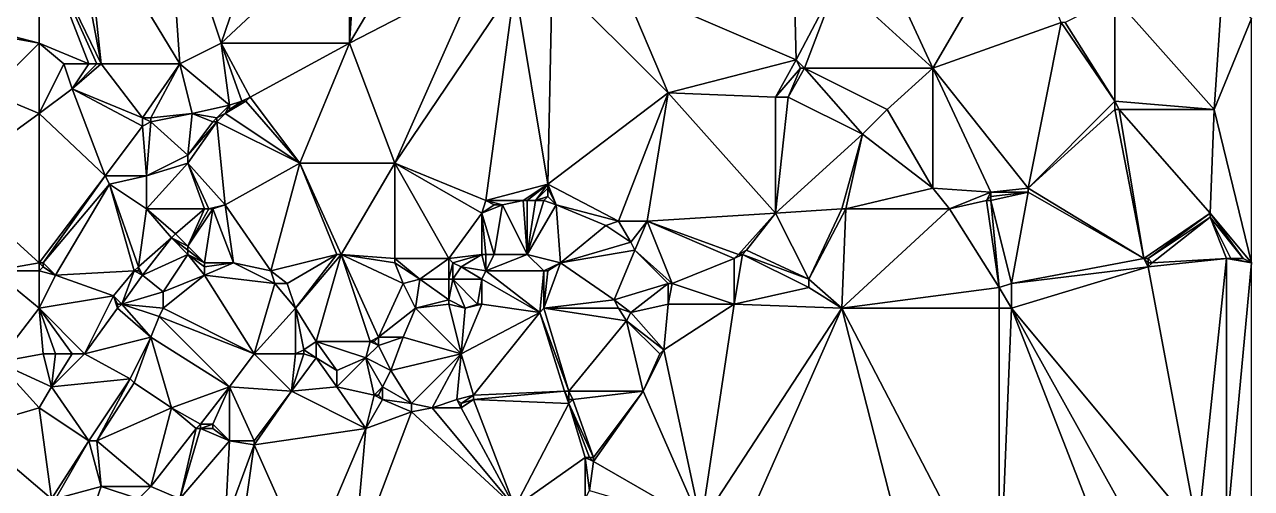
# Model space of a CAD drawing. Extents: x 2679276 to 2679656, y 1246784 to 1247152.
# Drawn here: x 2679507.5 to 2679655.8, y 1246890 to 1246946 of the extents above; entities that cross this region are included whole.
import ezdxf

# ---------------------------------------------------------------- set-up
doc = ezdxf.new("R2010")
doc.units = 0

msp = doc.modelspace()

# ---------------------------------------------------------------- linework, layer by layer
for points in [[(2679531.25, 1246943.75, 444.73), (2679538.25, 1246964.25, 443.55), (2679524.75, 1246963.25, 443.64)], [(2679546.75, 1246958.25, 444.25), (2679538.25, 1246964.25, 443.55), (2679531.25, 1246943.75, 444.73)], [(2679526.25, 1246941.25, 444.93), (2679524.75, 1246963.25, 443.64), (2679514.75, 1246960.25, 444.92)], [(2679531.25, 1246943.75, 444.73), (2679524.75, 1246963.25, 443.64), (2679526.25, 1246941.25, 444.93)], [(2679579.75, 1246950.75, 444.67), (2679600.75, 1246941.75, 445.89), (2679600.25, 1246960.75, 444.18)], [(2679605.75, 1246951.25, 445.78), (2679600.25, 1246960.75, 444.18), (2679600.75, 1246941.75, 445.89)], [(2679513.25, 1246959.75, 445.11), (2679509.25, 1246956.75, 445.14), (2679516.75, 1246941.25, 445.98)], [(2679514.75, 1246960.25, 444.92), (2679513.25, 1246959.75, 445.11), (2679516.75, 1246941.25, 445.98)], [(2679526.25, 1246941.25, 444.93), (2679514.75, 1246960.25, 444.92), (2679516.75, 1246941.25, 445.98)], [(2679546.75, 1246958.25, 444.25), (2679531.25, 1246943.75, 444.73), (2679546.75, 1246943.75, 444.83)], [(2679547.75, 1246958.25, 444.32), (2679546.75, 1246943.75, 444.83), (2679554.75, 1246957.25, 444.84)], [(2679547.75, 1246958.25, 444.32), (2679546.75, 1246958.25, 444.25), (2679546.75, 1246943.75, 444.83)], [(2679611.25, 1246953.75, 445.15), (2679617.25, 1246940.75, 446.21), (2679627.75, 1246958.75, 444.84)], [(2679632.75, 1246946.25, 445), (2679627.75, 1246958.75, 444.84), (2679617.25, 1246940.75, 446.21)], [(2679509.25, 1246956.75, 445.14), (2679497.75, 1246946.75, 446.38), (2679509.25, 1246943.75, 446.21)], [(2679516.25, 1246941.25, 446.01), (2679516.75, 1246941.25, 445.98), (2679509.25, 1246956.75, 445.14)], [(2679509.25, 1246956.75, 445.14), (2679509.25, 1246943.75, 446.21), (2679515.25, 1246941.25, 446.07)], [(2679515.25, 1246941.25, 446.07), (2679516.25, 1246941.25, 446.01), (2679509.25, 1246956.75, 445.14)], [(2679554.75, 1246957.25, 444.84), (2679546.75, 1246943.75, 444.83), (2679562.25, 1246951.75, 444.82)], [(2679611.25, 1246953.75, 445.15), (2679605.75, 1246951.25, 445.78), (2679617.25, 1246940.75, 446.21)], [(2679552.25, 1246929.25, 445.63), (2679562.25, 1246951.75, 444.82), (2679546.75, 1246943.75, 444.83)], [(2679552.25, 1246929.25, 445.63), (2679566.75, 1246950.75, 445.32), (2679562.25, 1246951.75, 444.82)], [(2679566.75, 1246950.75, 445.32), (2679570.75, 1246926.75, 446.17), (2679571.25, 1246951.75, 444.7)], [(2679570.75, 1246926.75, 446.17), (2679585.25, 1246937.75, 445.96), (2679571.25, 1246951.75, 444.7)], [(2679579.75, 1246950.75, 444.67), (2679571.25, 1246951.75, 444.7), (2679585.25, 1246937.75, 445.96)], [(2679563.25, 1246924.75, 446.04), (2679566.75, 1246950.75, 445.32), (2679552.25, 1246929.25, 445.63)], [(2679566.75, 1246950.75, 445.32), (2679563.25, 1246924.75, 446.04), (2679570.75, 1246926.75, 446.17)], [(2679579.75, 1246950.75, 444.67), (2679585.25, 1246937.75, 445.96), (2679600.75, 1246941.75, 445.89)], [(2679600.75, 1246941.75, 445.89), (2679601.75, 1246940.75, 445.93), (2679605.75, 1246951.25, 445.78)], [(2679605.75, 1246951.25, 445.78), (2679601.75, 1246940.75, 445.93), (2679617.25, 1246940.75, 446.21)], [(2679652.25, 1246950.75, 445.18), (2679639.25, 1246949.25, 445.51), (2679651.25, 1246935.75, 446.8)], [(2679655.75, 1246946.75, 445.52), (2679652.25, 1246950.75, 445.18), (2679651.25, 1246935.75, 446.8)], [(2679639.25, 1246936.75, 445.6), (2679639.25, 1246949.25, 445.51), (2679633.25, 1246946.25, 444.99)], [(2679639.25, 1246936.75, 445.6), (2679651.25, 1246935.75, 446.8), (2679639.25, 1246949.25, 445.51)], [(2679497.75, 1246946.75, 446.38), (2679498.25, 1246945.75, 446.5), (2679509.25, 1246943.75, 446.21)], [(2679503.25, 1246937.75, 446.97), (2679509.25, 1246943.75, 446.21), (2679498.25, 1246945.75, 446.5)], [(2679632.75, 1246946.25, 445), (2679617.25, 1246940.75, 446.21), (2679628.75, 1246926.25, 446.62)], [(2679632.75, 1246946.25, 445), (2679628.75, 1246926.25, 446.62), (2679639.25, 1246936.75, 445.6)], [(2679633.25, 1246946.25, 444.99), (2679632.75, 1246946.25, 445), (2679639.25, 1246936.75, 445.6)], [(2679655.75, 1246946.75, 445.52), (2679651.25, 1246935.75, 446.8), (2679655.75, 1246917.25, 448.97)], [(2679503.25, 1246937.75, 446.97), (2679509.25, 1246935.25, 446.72), (2679509.25, 1246943.75, 446.21)], [(2679509.25, 1246943.75, 446.21), (2679509.25, 1246935.25, 446.72), (2679512.25, 1246941.25, 446.23)], [(2679512.25, 1246941.25, 446.23), (2679515.25, 1246941.25, 446.07), (2679509.25, 1246943.75, 446.21)], [(2679531.25, 1246943.75, 444.73), (2679526.25, 1246941.25, 444.93), (2679532.25, 1246936.25, 445.83)], [(2679533.75, 1246936.75, 445.77), (2679531.25, 1246943.75, 444.73), (2679532.25, 1246936.25, 445.83)], [(2679531.25, 1246943.75, 444.73), (2679533.75, 1246936.75, 445.77), (2679534.75, 1246937.25, 445.67)], [(2679534.75, 1246937.25, 445.67), (2679546.75, 1246943.75, 444.83), (2679531.25, 1246943.75, 444.73)], [(2679534.75, 1246937.25, 445.67), (2679540.75, 1246929.25, 445.78), (2679546.75, 1246943.75, 444.83)], [(2679552.25, 1246929.25, 445.63), (2679546.75, 1246943.75, 444.83), (2679540.75, 1246929.25, 445.78)], [(2679509.25, 1246935.25, 446.72), (2679513.25, 1246938.25, 446.41), (2679512.25, 1246941.25, 446.23)], [(2679515.25, 1246941.25, 446.07), (2679512.25, 1246941.25, 446.23), (2679513.25, 1246938.25, 446.41)], [(2679515.25, 1246941.25, 446.07), (2679513.25, 1246938.25, 446.41), (2679516.25, 1246941.25, 446.01)], [(2679521.75, 1246934.75, 446.95), (2679516.75, 1246941.25, 445.98), (2679513.25, 1246938.25, 446.41)], [(2679516.25, 1246941.25, 446.01), (2679513.25, 1246938.25, 446.41), (2679516.75, 1246941.25, 445.98)], [(2679516.75, 1246941.25, 445.98), (2679521.75, 1246934.75, 446.95), (2679526.25, 1246941.25, 444.93)], [(2679522.75, 1246934.75, 446.85), (2679526.25, 1246941.25, 444.93), (2679521.75, 1246934.75, 446.95)], [(2679526.25, 1246941.25, 444.93), (2679522.75, 1246934.75, 446.85), (2679527.75, 1246935.25, 445.73)], [(2679526.25, 1246941.25, 444.93), (2679527.75, 1246935.25, 445.73), (2679532.25, 1246936.25, 445.83)], [(2679598.25, 1246937.25, 446.77), (2679600.75, 1246941.75, 445.89), (2679585.25, 1246937.75, 445.96)], [(2679600.75, 1246941.75, 445.89), (2679598.25, 1246937.25, 446.77), (2679601.25, 1246940.75, 445.94)], [(2679601.75, 1246940.75, 445.93), (2679600.75, 1246941.75, 445.89), (2679601.25, 1246940.75, 445.94)], [(2679599.75, 1246937.25, 446.7), (2679601.25, 1246940.75, 445.94), (2679598.25, 1246937.25, 446.77)], [(2679599.75, 1246937.25, 446.7), (2679601.75, 1246940.75, 445.93), (2679601.25, 1246940.75, 445.94)], [(2679608.75, 1246932.75, 447.14), (2679601.75, 1246940.75, 445.93), (2679599.75, 1246937.25, 446.7)], [(2679611.75, 1246935.75, 446.78), (2679617.25, 1246940.75, 446.21), (2679601.75, 1246940.75, 445.93)], [(2679608.75, 1246932.75, 447.14), (2679611.75, 1246935.75, 446.78), (2679601.75, 1246940.75, 445.93)], [(2679611.75, 1246935.75, 446.78), (2679617.25, 1246926.25, 446.8), (2679617.25, 1246940.75, 446.21)], [(2679624.25, 1246925.75, 446.3), (2679617.25, 1246940.75, 446.21), (2679617.25, 1246926.25, 446.8)], [(2679624.25, 1246925.75, 446.3), (2679628.75, 1246926.25, 446.62), (2679617.25, 1246940.75, 446.21)], [(2679509.25, 1246935.25, 446.72), (2679517.25, 1246927.75, 447.49), (2679513.25, 1246938.25, 446.41)], [(2679521.75, 1246934.75, 446.95), (2679513.25, 1246938.25, 446.41), (2679521.75, 1246933.75, 447.04)], [(2679521.75, 1246933.75, 447.04), (2679513.25, 1246938.25, 446.41), (2679517.25, 1246927.75, 447.49)], [(2679509.25, 1246935.25, 446.72), (2679503.25, 1246937.75, 446.97), (2679498.25, 1246927.25, 449.01)], [(2679540.75, 1246929.25, 445.78), (2679534.25, 1246936.75, 445.75), (2679531.75, 1246935.25, 445.89)], [(2679532.25, 1246935.75, 445.86), (2679531.75, 1246935.25, 445.89), (2679534.25, 1246936.75, 445.75)], [(2679532.25, 1246935.75, 445.86), (2679533.75, 1246936.75, 445.77), (2679532.25, 1246936.25, 445.83)], [(2679532.25, 1246935.75, 445.86), (2679534.25, 1246936.75, 445.75), (2679533.75, 1246936.75, 445.77)], [(2679534.25, 1246936.75, 445.75), (2679534.75, 1246937.25, 445.67), (2679533.75, 1246936.75, 445.77)], [(2679540.75, 1246929.25, 445.78), (2679534.75, 1246937.25, 445.67), (2679534.25, 1246936.75, 445.75)], [(2679570.75, 1246926.75, 446.17), (2679579.25, 1246922.25, 446.58), (2679585.25, 1246937.75, 445.96)], [(2679582.75, 1246922.25, 446.6), (2679585.25, 1246937.75, 445.96), (2679579.25, 1246922.25, 446.58)], [(2679585.25, 1246937.75, 445.96), (2679582.75, 1246922.25, 446.6), (2679598.25, 1246923.25, 447.6)], [(2679598.25, 1246937.25, 446.77), (2679585.25, 1246937.75, 445.96), (2679598.25, 1246923.25, 447.6)], [(2679598.25, 1246937.25, 446.77), (2679598.25, 1246923.25, 447.6), (2679599.75, 1246937.25, 446.7)], [(2679599.75, 1246937.25, 446.7), (2679598.25, 1246923.25, 447.6), (2679608.75, 1246932.75, 447.14)], [(2679639.25, 1246936.75, 445.6), (2679628.75, 1246926.25, 446.62), (2679639.25, 1246935.75, 445.66)], [(2679639.75, 1246935.75, 445.67), (2679651.25, 1246935.75, 446.8), (2679639.25, 1246936.75, 445.6)], [(2679639.25, 1246935.75, 445.66), (2679639.75, 1246935.75, 445.67), (2679639.25, 1246936.75, 445.6)], [(2679509.25, 1246935.25, 446.72), (2679498.25, 1246927.25, 449.01), (2679509.25, 1246917.25, 449.89)], [(2679509.25, 1246935.25, 446.72), (2679509.25, 1246917.25, 449.89), (2679517.25, 1246927.75, 447.49)], [(2679522.75, 1246934.25, 446.9), (2679527.25, 1246930.25, 445.93), (2679527.75, 1246935.25, 445.73)], [(2679522.75, 1246934.75, 446.85), (2679522.75, 1246934.25, 446.9), (2679527.75, 1246935.25, 445.73)], [(2679530.25, 1246934.25, 445.9), (2679527.75, 1246935.25, 445.73), (2679527.25, 1246930.25, 445.93)], [(2679527.75, 1246935.25, 445.73), (2679530.75, 1246934.75, 445.89), (2679532.25, 1246936.25, 445.83)], [(2679530.25, 1246934.25, 445.9), (2679530.75, 1246934.75, 445.89), (2679527.75, 1246935.25, 445.73)], [(2679530.75, 1246934.75, 445.89), (2679531.75, 1246935.25, 445.89), (2679532.25, 1246936.25, 445.83)], [(2679530.75, 1246934.25, 445.92), (2679531.75, 1246935.25, 445.89), (2679530.75, 1246934.75, 445.89)], [(2679531.75, 1246935.25, 445.89), (2679530.75, 1246934.25, 445.92), (2679540.75, 1246929.25, 445.78)], [(2679532.25, 1246935.75, 445.86), (2679532.25, 1246936.25, 445.83), (2679531.75, 1246935.25, 445.89)], [(2679611.75, 1246935.75, 446.78), (2679608.75, 1246932.75, 447.14), (2679617.25, 1246926.25, 446.8)], [(2679639.25, 1246935.75, 445.66), (2679628.75, 1246926.25, 446.62), (2679642.75, 1246917.75, 448.98)], [(2679639.25, 1246935.75, 445.66), (2679642.75, 1246917.75, 448.98), (2679639.75, 1246935.75, 445.67)], [(2679651.25, 1246935.75, 446.8), (2679639.75, 1246935.75, 445.67), (2679650.75, 1246923.25, 448.55)], [(2679639.75, 1246935.75, 445.67), (2679642.75, 1246917.75, 448.98), (2679650.75, 1246923.25, 448.55)], [(2679651.25, 1246935.75, 446.8), (2679650.75, 1246923.25, 448.55), (2679655.75, 1246917.25, 448.97)], [(2679521.75, 1246933.75, 447.04), (2679517.25, 1246927.75, 447.49), (2679522.25, 1246927.75, 447.29)], [(2679522.75, 1246934.75, 446.85), (2679521.75, 1246934.75, 446.95), (2679522.75, 1246934.25, 446.9)], [(2679521.75, 1246933.75, 447.04), (2679522.75, 1246934.25, 446.9), (2679521.75, 1246934.75, 446.95)], [(2679521.75, 1246933.75, 447.04), (2679522.25, 1246927.75, 447.29), (2679522.75, 1246934.25, 446.9)], [(2679522.25, 1246927.75, 447.29), (2679527.25, 1246930.25, 445.93), (2679522.75, 1246934.25, 446.9)], [(2679527.25, 1246930.25, 445.93), (2679527.25, 1246929.25, 445.83), (2679530.75, 1246934.25, 445.92)], [(2679527.25, 1246930.25, 445.93), (2679530.75, 1246934.25, 445.92), (2679530.25, 1246934.25, 445.9)], [(2679530.75, 1246934.25, 445.92), (2679527.25, 1246929.25, 445.83), (2679531.75, 1246924.25, 445.74)], [(2679530.75, 1246934.25, 445.92), (2679530.75, 1246934.75, 445.89), (2679530.25, 1246934.25, 445.9)], [(2679531.75, 1246924.25, 445.74), (2679540.75, 1246929.25, 445.78), (2679530.75, 1246934.25, 445.92)], [(2679606.25, 1246923.75, 447.36), (2679608.75, 1246932.75, 447.14), (2679598.25, 1246923.25, 447.6)], [(2679608.75, 1246932.75, 447.14), (2679606.25, 1246923.75, 447.36), (2679606.75, 1246923.75, 447.35)], [(2679608.75, 1246932.75, 447.14), (2679606.75, 1246923.75, 447.35), (2679617.25, 1246926.25, 446.8)], [(2679527.25, 1246930.25, 445.93), (2679522.25, 1246927.75, 447.29), (2679527.25, 1246929.25, 445.83)], [(2679529.25, 1246923.75, 445.86), (2679527.25, 1246929.25, 445.83), (2679522.25, 1246923.75, 447.44)], [(2679522.25, 1246927.75, 447.29), (2679522.25, 1246923.75, 447.44), (2679527.25, 1246929.25, 445.83)], [(2679529.25, 1246923.75, 445.86), (2679529.75, 1246923.75, 445.81), (2679527.25, 1246929.25, 445.83)], [(2679527.25, 1246929.25, 445.83), (2679529.75, 1246923.75, 445.81), (2679531.75, 1246924.25, 445.74)], [(2679531.75, 1246924.25, 445.74), (2679537.25, 1246916.25, 446.9), (2679540.75, 1246929.25, 445.78)], [(2679540.75, 1246929.25, 445.78), (2679537.25, 1246916.25, 446.9), (2679545.25, 1246918.25, 446.33)], [(2679545.75, 1246918.25, 446.31), (2679540.75, 1246929.25, 445.78), (2679545.25, 1246918.25, 446.33)], [(2679552.25, 1246929.25, 445.63), (2679540.75, 1246929.25, 445.78), (2679545.75, 1246918.25, 446.31)], [(2679552.25, 1246929.25, 445.63), (2679545.75, 1246918.25, 446.31), (2679552.25, 1246917.75, 446.3)], [(2679558.75, 1246917.75, 446.74), (2679552.25, 1246929.25, 445.63), (2679552.25, 1246917.75, 446.3)], [(2679552.25, 1246929.25, 445.63), (2679558.75, 1246917.75, 446.74), (2679562.75, 1246923.25, 446.1)], [(2679563.25, 1246924.75, 446.04), (2679552.25, 1246929.25, 445.63), (2679562.75, 1246923.25, 446.1)], [(2679503.75, 1246916.25, 449.81), (2679509.25, 1246917.25, 449.89), (2679498.25, 1246927.25, 449.01)], [(2679509.25, 1246917.25, 449.89), (2679509.75, 1246917.25, 449.86), (2679517.25, 1246927.75, 447.49)], [(2679517.75, 1246926.75, 447.55), (2679517.25, 1246927.75, 447.49), (2679509.75, 1246917.25, 449.86)], [(2679509.75, 1246917.25, 449.86), (2679511.25, 1246915.75, 449.89), (2679517.75, 1246926.75, 447.55)], [(2679511.25, 1246915.75, 449.89), (2679520.75, 1246916.25, 448.04), (2679517.75, 1246926.75, 447.55)], [(2679517.75, 1246926.75, 447.55), (2679522.25, 1246927.75, 447.29), (2679517.25, 1246927.75, 447.49)], [(2679522.25, 1246927.75, 447.29), (2679517.75, 1246926.75, 447.55), (2679522.25, 1246923.75, 447.44)], [(2679520.75, 1246916.25, 448.04), (2679521.25, 1246916.75, 447.91), (2679517.75, 1246926.75, 447.55)], [(2679522.25, 1246923.75, 447.44), (2679517.75, 1246926.75, 447.55), (2679521.25, 1246916.75, 447.91)], [(2679563.25, 1246924.75, 446.04), (2679567.75, 1246924.75, 446.19), (2679570.75, 1246926.75, 446.17)], [(2679567.75, 1246924.75, 446.19), (2679568.25, 1246924.75, 446.2), (2679570.75, 1246926.75, 446.17)], [(2679568.25, 1246924.75, 446.2), (2679569.25, 1246924.75, 446.22), (2679570.75, 1246926.75, 446.17)], [(2679570.75, 1246926.25, 446.2), (2679570.75, 1246926.75, 446.17), (2679569.25, 1246924.75, 446.22)], [(2679570.75, 1246926.75, 446.17), (2679571.75, 1246924.25, 446.4), (2679579.25, 1246922.25, 446.58)], [(2679570.75, 1246926.25, 446.2), (2679571.75, 1246924.25, 446.4), (2679570.75, 1246926.75, 446.17)], [(2679570.75, 1246925.25, 446.27), (2679570.75, 1246926.25, 446.2), (2679569.25, 1246924.75, 446.22)], [(2679570.25, 1246924.75, 446.28), (2679570.75, 1246925.25, 446.27), (2679569.25, 1246924.75, 446.22)], [(2679570.75, 1246925.25, 446.27), (2679570.25, 1246924.75, 446.28), (2679571.75, 1246924.25, 446.4)], [(2679570.75, 1246925.25, 446.27), (2679571.75, 1246924.25, 446.4), (2679570.75, 1246926.25, 446.2)], [(2679619.25, 1246923.75, 446.87), (2679617.25, 1246926.25, 446.8), (2679606.75, 1246923.75, 447.35)], [(2679619.25, 1246923.75, 446.87), (2679624.25, 1246925.75, 446.3), (2679617.25, 1246926.25, 446.8)], [(2679623.75, 1246924.75, 446.4), (2679624.25, 1246925.75, 446.3), (2679619.25, 1246923.75, 446.87)], [(2679624.25, 1246925.75, 446.3), (2679623.75, 1246924.75, 446.4), (2679624.25, 1246925.25, 446.33)], [(2679624.25, 1246925.25, 446.33), (2679623.75, 1246924.75, 446.4), (2679624.25, 1246924.75, 446.38)], [(2679624.25, 1246925.75, 446.3), (2679628.75, 1246925.75, 446.69), (2679628.75, 1246926.25, 446.62)], [(2679624.25, 1246925.25, 446.33), (2679624.25, 1246924.75, 446.38), (2679628.75, 1246925.75, 446.69)], [(2679624.25, 1246925.75, 446.3), (2679624.25, 1246925.25, 446.33), (2679628.75, 1246925.75, 446.69)], [(2679624.25, 1246924.75, 446.38), (2679626.75, 1246914.75, 448.19), (2679628.75, 1246925.75, 446.69)], [(2679642.75, 1246917.75, 448.98), (2679628.75, 1246925.75, 446.69), (2679626.75, 1246914.75, 448.19)], [(2679628.75, 1246925.75, 446.69), (2679642.75, 1246917.75, 448.98), (2679628.75, 1246926.25, 446.62)], [(2679522.25, 1246923.75, 447.44), (2679521.25, 1246916.75, 447.91), (2679525.25, 1246920.25, 447.43)], [(2679529.25, 1246923.75, 445.86), (2679522.25, 1246923.75, 447.44), (2679525.75, 1246920.75, 447.28)], [(2679522.25, 1246923.75, 447.44), (2679525.25, 1246920.25, 447.43), (2679525.75, 1246920.75, 447.28)], [(2679529.25, 1246923.75, 445.86), (2679525.75, 1246920.75, 447.28), (2679527.25, 1246919.25, 447.33)], [(2679527.25, 1246919.25, 447.33), (2679529.25, 1246917.25, 447.47), (2679530.25, 1246923.75, 445.78)], [(2679529.75, 1246923.75, 445.81), (2679527.25, 1246919.25, 447.33), (2679530.25, 1246923.75, 445.78)], [(2679529.25, 1246923.75, 445.86), (2679527.25, 1246919.25, 447.33), (2679529.75, 1246923.75, 445.81)], [(2679532.75, 1246917.25, 447.19), (2679530.25, 1246923.75, 445.78), (2679529.25, 1246917.25, 447.47)], [(2679530.25, 1246923.75, 445.78), (2679531.75, 1246924.25, 445.74), (2679529.75, 1246923.75, 445.81)], [(2679530.25, 1246923.75, 445.78), (2679532.75, 1246917.25, 447.19), (2679531.75, 1246924.25, 445.74)], [(2679537.25, 1246916.25, 446.9), (2679531.75, 1246924.25, 445.74), (2679532.75, 1246917.25, 447.19)], [(2679563.25, 1246924.75, 446.04), (2679562.75, 1246923.25, 446.1), (2679564.25, 1246924.25, 446.09)], [(2679564.25, 1246924.25, 446.09), (2679562.75, 1246923.25, 446.1), (2679565.25, 1246924.25, 446.13)], [(2679565.25, 1246924.25, 446.13), (2679562.75, 1246923.25, 446.1), (2679564.25, 1246918.25, 447.4)], [(2679564.25, 1246924.25, 446.09), (2679565.25, 1246924.25, 446.13), (2679563.25, 1246924.75, 446.04)], [(2679563.25, 1246924.75, 446.04), (2679565.25, 1246924.25, 446.13), (2679567.75, 1246924.75, 446.19)], [(2679568.25, 1246918.25, 447.77), (2679565.25, 1246924.25, 446.13), (2679564.25, 1246918.25, 447.4)], [(2679565.25, 1246924.25, 446.13), (2679568.25, 1246918.25, 447.77), (2679567.75, 1246924.75, 446.19)], [(2679568.25, 1246924.75, 446.2), (2679567.75, 1246924.75, 446.19), (2679568.25, 1246918.25, 447.77)], [(2679569.25, 1246924.75, 446.22), (2679568.25, 1246918.25, 447.77), (2679570.25, 1246924.75, 446.28)], [(2679570.25, 1246924.75, 446.28), (2679568.25, 1246918.25, 447.77), (2679571.75, 1246924.25, 446.4)], [(2679568.25, 1246924.75, 446.2), (2679568.25, 1246918.25, 447.77), (2679569.25, 1246924.75, 446.22)], [(2679572.25, 1246917.25, 447.86), (2679571.75, 1246924.25, 446.4), (2679568.25, 1246918.25, 447.77)], [(2679577.75, 1246921.75, 446.66), (2679579.25, 1246922.25, 446.58), (2679571.75, 1246924.25, 446.4)], [(2679577.75, 1246921.75, 446.66), (2679571.75, 1246924.25, 446.4), (2679572.25, 1246917.25, 447.86)], [(2679606.25, 1246923.75, 447.36), (2679598.25, 1246923.25, 447.6), (2679602.25, 1246915.25, 447.81)], [(2679606.25, 1246911.75, 448.49), (2679606.75, 1246923.75, 447.35), (2679602.25, 1246915.25, 447.81)], [(2679606.25, 1246923.75, 447.36), (2679602.25, 1246915.25, 447.81), (2679606.75, 1246923.75, 447.35)], [(2679606.25, 1246911.75, 448.49), (2679619.25, 1246923.75, 446.87), (2679606.75, 1246923.75, 447.35)], [(2679619.25, 1246923.75, 446.87), (2679606.25, 1246911.75, 448.49), (2679625.25, 1246914.25, 448.2)], [(2679619.25, 1246923.75, 446.87), (2679625.25, 1246914.25, 448.2), (2679623.75, 1246924.75, 446.4)], [(2679623.75, 1246924.75, 446.4), (2679625.25, 1246914.25, 448.2), (2679624.25, 1246924.75, 446.38)], [(2679626.75, 1246914.75, 448.19), (2679624.25, 1246924.75, 446.38), (2679625.25, 1246914.25, 448.2)], [(2679562.75, 1246923.25, 446.1), (2679558.75, 1246917.75, 446.74), (2679562.75, 1246918.25, 447.19)], [(2679563.25, 1246918.25, 447.26), (2679564.25, 1246918.25, 447.4), (2679562.75, 1246923.25, 446.1)], [(2679562.75, 1246918.25, 447.19), (2679563.25, 1246918.25, 447.26), (2679562.75, 1246923.25, 446.1)], [(2679579.25, 1246922.25, 446.58), (2679577.75, 1246921.75, 446.66), (2679580.75, 1246919.75, 446.77)], [(2679582.75, 1246922.25, 446.6), (2679579.25, 1246922.25, 446.58), (2679580.75, 1246919.75, 446.77)], [(2679582.75, 1246922.25, 446.6), (2679580.75, 1246919.75, 446.77), (2679581.25, 1246918.75, 446.85)], [(2679581.25, 1246918.75, 446.85), (2679585.75, 1246914.75, 447.36), (2679582.75, 1246922.25, 446.6)], [(2679582.75, 1246922.25, 446.6), (2679593.75, 1246918.25, 447.82), (2679598.25, 1246923.25, 447.6)], [(2679585.75, 1246914.75, 447.36), (2679593.25, 1246917.75, 447.81), (2679582.75, 1246922.25, 446.6)], [(2679593.75, 1246918.25, 447.82), (2679582.75, 1246922.25, 446.6), (2679593.25, 1246917.75, 447.81)], [(2679594.75, 1246918.75, 447.85), (2679598.25, 1246923.25, 447.6), (2679593.75, 1246918.25, 447.82)], [(2679594.75, 1246918.75, 447.85), (2679602.25, 1246915.25, 447.81), (2679598.25, 1246923.25, 447.6)], [(2679643.25, 1246917.75, 449), (2679650.75, 1246923.25, 448.55), (2679642.75, 1246917.75, 448.98)], [(2679650.75, 1246923.25, 448.55), (2679643.25, 1246917.75, 449), (2679650.75, 1246922.75, 448.63)], [(2679643.75, 1246917.25, 449.06), (2679650.75, 1246922.75, 448.63), (2679643.25, 1246917.75, 449)], [(2679643.75, 1246917.25, 449.06), (2679652.75, 1246917.75, 449.14), (2679650.75, 1246922.75, 448.63)], [(2679650.75, 1246923.25, 448.55), (2679650.75, 1246922.75, 448.63), (2679654.75, 1246917.75, 449.01)], [(2679654.75, 1246917.75, 449.01), (2679655.75, 1246917.25, 448.97), (2679650.75, 1246923.25, 448.55)], [(2679652.75, 1246917.75, 449.14), (2679653.25, 1246917.75, 449.11), (2679650.75, 1246922.75, 448.63)], [(2679653.25, 1246917.75, 449.11), (2679654.75, 1246917.75, 449.01), (2679650.75, 1246922.75, 448.63)], [(2679525.25, 1246920.25, 447.43), (2679527.25, 1246919.25, 447.33), (2679525.75, 1246920.75, 447.28)], [(2679577.75, 1246921.75, 446.66), (2679572.25, 1246917.25, 447.86), (2679580.75, 1246919.75, 446.77)], [(2679521.25, 1246916.75, 447.91), (2679521.75, 1246915.75, 447.84), (2679525.25, 1246920.25, 447.43)], [(2679527.25, 1246918.25, 447.48), (2679525.25, 1246920.25, 447.43), (2679521.75, 1246915.75, 447.84)], [(2679527.25, 1246919.25, 447.33), (2679525.25, 1246920.25, 447.43), (2679527.25, 1246918.75, 447.41)], [(2679527.25, 1246918.75, 447.41), (2679525.25, 1246920.25, 447.43), (2679527.25, 1246918.25, 447.48)], [(2679527.25, 1246919.25, 447.33), (2679527.25, 1246918.75, 447.41), (2679529.25, 1246917.25, 447.47)], [(2679580.75, 1246919.75, 446.77), (2679572.25, 1246917.25, 447.86), (2679581.25, 1246918.75, 446.85)], [(2679521.75, 1246915.75, 447.84), (2679524.25, 1246913.75, 447.76), (2679527.25, 1246918.25, 447.48)], [(2679524.25, 1246913.75, 447.76), (2679529.25, 1246915.75, 447.57), (2679527.25, 1246918.25, 447.48)], [(2679527.25, 1246918.75, 447.41), (2679527.25, 1246918.25, 447.48), (2679529.25, 1246917.25, 447.47)], [(2679529.25, 1246916.75, 447.51), (2679527.25, 1246918.25, 447.48), (2679529.25, 1246915.75, 447.57)], [(2679529.25, 1246916.75, 447.51), (2679529.25, 1246917.25, 447.47), (2679527.25, 1246918.25, 447.48)], [(2679537.25, 1246916.25, 446.9), (2679539.25, 1246914.75, 446.95), (2679545.25, 1246918.25, 446.33)], [(2679539.25, 1246914.75, 446.95), (2679540.25, 1246911.75, 447.22), (2679545.25, 1246918.25, 446.33)], [(2679545.75, 1246918.25, 446.31), (2679545.25, 1246918.25, 446.33), (2679540.25, 1246911.75, 447.22)], [(2679540.25, 1246911.75, 447.22), (2679542.75, 1246907.75, 447.46), (2679545.75, 1246918.25, 446.31)], [(2679549.25, 1246907.75, 446.82), (2679545.75, 1246918.25, 446.31), (2679542.75, 1246907.75, 447.46)], [(2679545.75, 1246918.25, 446.31), (2679552.25, 1246917.25, 446.3), (2679552.25, 1246917.75, 446.3)], [(2679545.75, 1246918.25, 446.31), (2679553.25, 1246914.75, 446.22), (2679552.25, 1246917.25, 446.3)], [(2679553.25, 1246914.75, 446.22), (2679545.75, 1246918.25, 446.31), (2679550.25, 1246908.25, 446.63)], [(2679549.25, 1246907.75, 446.82), (2679550.25, 1246908.25, 446.63), (2679545.75, 1246918.25, 446.31)], [(2679558.75, 1246917.75, 446.74), (2679552.25, 1246917.75, 446.3), (2679555.25, 1246915.25, 446.25)], [(2679552.25, 1246917.25, 446.3), (2679555.25, 1246915.25, 446.25), (2679552.25, 1246917.75, 446.3)], [(2679558.75, 1246917.75, 446.74), (2679555.25, 1246915.25, 446.25), (2679558.75, 1246915.25, 446.52)], [(2679559.25, 1246917.25, 446.85), (2679562.75, 1246918.25, 447.19), (2679558.75, 1246917.75, 446.74)], [(2679558.75, 1246917.75, 446.74), (2679558.75, 1246915.25, 446.52), (2679559.25, 1246917.25, 446.85)], [(2679560.25, 1246916.75, 447.07), (2679562.75, 1246918.25, 447.19), (2679559.25, 1246917.25, 446.85)], [(2679560.25, 1246916.75, 447.07), (2679563.25, 1246916.25, 447.49), (2679562.75, 1246918.25, 447.19)], [(2679562.75, 1246918.25, 447.19), (2679563.25, 1246916.25, 447.49), (2679563.25, 1246918.25, 447.26)], [(2679563.25, 1246918.25, 447.26), (2679563.25, 1246916.25, 447.49), (2679564.25, 1246918.25, 447.4)], [(2679563.25, 1246916.25, 447.49), (2679568.25, 1246918.25, 447.77), (2679564.25, 1246918.25, 447.4)], [(2679570.25, 1246916.25, 447.91), (2679568.25, 1246918.25, 447.77), (2679563.25, 1246916.25, 447.49)], [(2679570.25, 1246916.25, 447.91), (2679572.25, 1246917.25, 447.86), (2679568.25, 1246918.25, 447.77)], [(2679581.25, 1246918.75, 446.85), (2679572.25, 1246917.25, 447.86), (2679578.75, 1246912.75, 448.01)], [(2679581.25, 1246918.75, 446.85), (2679578.75, 1246912.75, 448.01), (2679585.25, 1246914.75, 447.35)], [(2679585.75, 1246914.75, 447.36), (2679581.25, 1246918.75, 446.85), (2679585.25, 1246914.75, 447.35)], [(2679593.25, 1246917.75, 447.81), (2679585.75, 1246914.75, 447.36), (2679593.25, 1246912.25, 447.94)], [(2679593.25, 1246917.75, 447.81), (2679593.25, 1246912.25, 447.94), (2679594.25, 1246918.25, 447.85)], [(2679602.25, 1246914.25, 447.85), (2679594.25, 1246918.25, 447.85), (2679593.25, 1246912.25, 447.94)], [(2679593.75, 1246918.25, 447.82), (2679593.25, 1246917.75, 447.81), (2679594.25, 1246918.25, 447.85)], [(2679594.25, 1246918.25, 447.85), (2679594.75, 1246918.75, 447.85), (2679593.75, 1246918.25, 447.82)], [(2679594.75, 1246918.75, 447.85), (2679594.25, 1246918.25, 447.85), (2679602.25, 1246915.25, 447.81)], [(2679602.25, 1246914.25, 447.85), (2679602.25, 1246915.25, 447.81), (2679594.25, 1246918.25, 447.85)], [(2679642.75, 1246917.75, 448.98), (2679626.75, 1246914.75, 448.19), (2679643.25, 1246916.75, 449.07)], [(2679643.25, 1246917.25, 449.04), (2679642.75, 1246917.75, 448.98), (2679643.25, 1246916.75, 449.07)], [(2679643.25, 1246917.75, 449), (2679642.75, 1246917.75, 448.98), (2679643.25, 1246917.25, 449.04)], [(2679643.25, 1246916.75, 449.07), (2679649.25, 1246884.75, 450.57), (2679652.75, 1246917.75, 449.14)], [(2679643.75, 1246917.25, 449.06), (2679643.25, 1246916.75, 449.07), (2679652.75, 1246917.75, 449.14)], [(2679643.25, 1246917.25, 449.04), (2679643.75, 1246917.25, 449.06), (2679643.25, 1246917.75, 449)], [(2679649.25, 1246884.75, 450.57), (2679652.75, 1246884.75, 450.67), (2679652.75, 1246917.75, 449.14)], [(2679652.75, 1246917.75, 449.14), (2679655.75, 1246917.25, 448.97), (2679653.25, 1246917.75, 449.11)], [(2679655.75, 1246917.25, 448.97), (2679652.75, 1246917.75, 449.14), (2679652.75, 1246884.75, 450.67)], [(2679653.25, 1246917.75, 449.11), (2679655.75, 1246917.25, 448.97), (2679654.75, 1246917.75, 449.01)], [(2679509.25, 1246917.25, 449.89), (2679503.75, 1246916.25, 449.81), (2679509.25, 1246916.25, 450)], [(2679509.25, 1246916.25, 450), (2679503.75, 1246916.25, 449.81), (2679509.25, 1246911.75, 450.04)], [(2679503.75, 1246916.25, 449.81), (2679504.25, 1246905.25, 449.96), (2679509.25, 1246911.75, 450.04)], [(2679509.75, 1246916.75, 449.93), (2679509.25, 1246917.25, 449.89), (2679509.25, 1246916.25, 450)], [(2679509.25, 1246917.25, 449.89), (2679509.75, 1246916.75, 449.93), (2679509.75, 1246917.25, 449.86)], [(2679509.75, 1246916.75, 449.93), (2679509.25, 1246916.25, 450), (2679511.25, 1246915.75, 449.89)], [(2679509.25, 1246916.25, 450), (2679509.25, 1246911.75, 450.04), (2679511.25, 1246915.75, 449.89)], [(2679509.75, 1246916.75, 449.93), (2679511.25, 1246915.75, 449.89), (2679509.75, 1246917.25, 449.86)], [(2679520.75, 1246916.25, 448.04), (2679511.25, 1246915.75, 449.89), (2679518.25, 1246913.25, 449.29)], [(2679518.25, 1246913.25, 449.29), (2679519.25, 1246912.25, 449.13), (2679520.75, 1246916.25, 448.04)], [(2679521.75, 1246915.75, 447.84), (2679520.75, 1246916.25, 448.04), (2679519.25, 1246912.25, 449.13)], [(2679521.25, 1246916.25, 447.91), (2679521.25, 1246916.75, 447.91), (2679520.75, 1246916.25, 448.04)], [(2679521.25, 1246916.25, 447.91), (2679520.75, 1246916.25, 448.04), (2679521.75, 1246915.75, 447.84)], [(2679521.75, 1246915.75, 447.84), (2679521.25, 1246916.75, 447.91), (2679521.25, 1246916.25, 447.91)], [(2679529.25, 1246916.75, 447.51), (2679532.75, 1246917.25, 447.19), (2679529.25, 1246917.25, 447.47)], [(2679529.25, 1246916.75, 447.51), (2679529.25, 1246915.75, 447.57), (2679532.75, 1246917.25, 447.19)], [(2679529.25, 1246915.75, 447.57), (2679537.75, 1246914.75, 447.06), (2679532.75, 1246917.25, 447.19)], [(2679537.25, 1246916.25, 446.9), (2679532.75, 1246917.25, 447.19), (2679537.75, 1246914.75, 447.06)], [(2679537.25, 1246916.25, 446.9), (2679537.75, 1246914.75, 447.06), (2679539.25, 1246914.75, 446.95)], [(2679553.25, 1246914.75, 446.22), (2679555.25, 1246915.25, 446.25), (2679552.25, 1246917.25, 446.3)], [(2679559.25, 1246915.25, 446.65), (2679559.25, 1246917.25, 446.85), (2679558.75, 1246915.25, 446.52)], [(2679560.25, 1246916.75, 447.07), (2679559.25, 1246917.25, 446.85), (2679559.25, 1246915.25, 446.65)], [(2679562.75, 1246915.25, 447.45), (2679560.25, 1246916.75, 447.07), (2679559.25, 1246915.25, 446.65)], [(2679563.25, 1246916.25, 447.49), (2679560.25, 1246916.75, 447.07), (2679562.75, 1246915.25, 447.45)], [(2679562.75, 1246915.25, 447.45), (2679569.75, 1246911.25, 447.88), (2679563.25, 1246916.25, 447.49)], [(2679570.25, 1246916.25, 447.91), (2679563.25, 1246916.25, 447.49), (2679569.75, 1246911.25, 447.88)], [(2679569.75, 1246911.25, 447.88), (2679570.25, 1246911.75, 447.88), (2679570.25, 1246916.25, 447.91)], [(2679578.75, 1246912.75, 448.01), (2679572.25, 1246917.25, 447.86), (2679570.25, 1246911.75, 447.88)], [(2679572.25, 1246917.25, 447.86), (2679570.75, 1246916.25, 447.91), (2679570.25, 1246911.75, 447.88)], [(2679572.25, 1246917.25, 447.86), (2679570.25, 1246916.25, 447.91), (2679570.75, 1246916.25, 447.91)], [(2679570.75, 1246916.25, 447.91), (2679570.25, 1246916.25, 447.91), (2679570.25, 1246911.75, 447.88)], [(2679649.25, 1246884.75, 450.57), (2679643.25, 1246916.75, 449.07), (2679626.75, 1246911.75, 448.66)], [(2679626.75, 1246911.75, 448.66), (2679643.25, 1246916.75, 449.07), (2679626.75, 1246914.75, 448.19)], [(2679643.25, 1246917.25, 449.04), (2679643.25, 1246916.75, 449.07), (2679643.75, 1246917.25, 449.06)], [(2679655.75, 1246883.75, 451.18), (2679655.75, 1246917.25, 448.97), (2679652.75, 1246884.75, 450.67)], [(2679511.25, 1246915.75, 449.89), (2679509.25, 1246911.75, 450.04), (2679518.25, 1246913.25, 449.29)], [(2679524.25, 1246913.75, 447.76), (2679521.75, 1246915.75, 447.84), (2679519.25, 1246912.25, 449.13)], [(2679524.25, 1246911.75, 448.02), (2679535.25, 1246906.25, 447.82), (2679529.25, 1246915.75, 447.57)], [(2679524.25, 1246911.75, 448.02), (2679529.25, 1246915.75, 447.57), (2679524.25, 1246913.75, 447.76)], [(2679535.25, 1246906.25, 447.82), (2679537.75, 1246914.75, 447.06), (2679529.25, 1246915.75, 447.57)], [(2679540.25, 1246911.75, 447.22), (2679537.75, 1246914.75, 447.06), (2679535.25, 1246906.25, 447.82)], [(2679540.25, 1246911.75, 447.22), (2679539.25, 1246914.75, 446.95), (2679537.75, 1246914.75, 447.06)], [(2679554.75, 1246911.75, 446.18), (2679553.25, 1246914.75, 446.22), (2679550.25, 1246908.25, 446.63)], [(2679554.75, 1246911.75, 446.18), (2679555.25, 1246915.25, 446.25), (2679553.25, 1246914.75, 446.22)], [(2679554.75, 1246911.75, 446.18), (2679558.75, 1246912.75, 446.38), (2679555.25, 1246915.25, 446.25)], [(2679555.25, 1246915.25, 446.25), (2679558.75, 1246912.75, 446.38), (2679558.75, 1246915.25, 446.52)], [(2679558.75, 1246912.75, 446.38), (2679560.75, 1246911.75, 447.08), (2679559.25, 1246915.25, 446.65)], [(2679558.75, 1246912.75, 446.38), (2679559.25, 1246915.25, 446.65), (2679558.75, 1246915.25, 446.52)], [(2679562.25, 1246912.25, 447.43), (2679559.25, 1246915.25, 446.65), (2679560.75, 1246911.75, 447.08)], [(2679559.25, 1246915.25, 446.65), (2679562.25, 1246912.25, 447.43), (2679562.75, 1246915.25, 447.45)], [(2679562.75, 1246912.25, 447.51), (2679562.75, 1246915.25, 447.45), (2679562.25, 1246912.25, 447.43)], [(2679569.75, 1246911.25, 447.88), (2679562.75, 1246915.25, 447.45), (2679562.75, 1246912.25, 447.51)], [(2679580.75, 1246911.25, 448.07), (2679585.25, 1246914.75, 447.35), (2679578.75, 1246912.75, 448.01)], [(2679585.25, 1246914.75, 447.35), (2679580.75, 1246911.25, 448.07), (2679585.25, 1246912.25, 447.57)], [(2679585.75, 1246914.75, 447.36), (2679585.25, 1246914.75, 447.35), (2679585.25, 1246912.25, 447.57)], [(2679585.25, 1246912.25, 447.57), (2679593.25, 1246912.25, 447.94), (2679585.75, 1246914.75, 447.36)], [(2679602.25, 1246914.25, 447.85), (2679606.25, 1246911.75, 448.49), (2679602.25, 1246915.25, 447.81)], [(2679626.75, 1246914.75, 448.19), (2679625.25, 1246914.25, 448.2), (2679626.75, 1246911.75, 448.66)], [(2679514.75, 1246906.25, 449.86), (2679518.25, 1246913.25, 449.29), (2679509.25, 1246911.75, 450.04)], [(2679518.25, 1246913.25, 449.29), (2679514.75, 1246906.25, 449.86), (2679518.75, 1246911.75, 449.27)], [(2679518.25, 1246913.25, 449.29), (2679518.75, 1246911.75, 449.27), (2679518.75, 1246912.25, 449.24)], [(2679519.25, 1246912.25, 449.13), (2679518.25, 1246913.25, 449.29), (2679518.75, 1246912.25, 449.24)], [(2679524.25, 1246913.75, 447.76), (2679519.25, 1246912.25, 449.13), (2679524.25, 1246911.75, 448.02)], [(2679602.25, 1246914.25, 447.85), (2679593.25, 1246912.25, 447.94), (2679606.25, 1246911.75, 448.49)], [(2679625.25, 1246911.75, 448.63), (2679625.25, 1246914.25, 448.2), (2679606.25, 1246911.75, 448.49)], [(2679625.25, 1246911.75, 448.63), (2679626.75, 1246911.75, 448.66), (2679625.25, 1246914.25, 448.2)], [(2679509.75, 1246906.25, 449.94), (2679509.25, 1246911.75, 450.04), (2679504.25, 1246905.25, 449.96)], [(2679513.25, 1246906.25, 449.92), (2679514.75, 1246906.25, 449.86), (2679509.25, 1246911.75, 450.04)], [(2679511.25, 1246906.25, 449.94), (2679513.25, 1246906.25, 449.92), (2679509.25, 1246911.75, 450.04)], [(2679509.75, 1246906.25, 449.94), (2679511.25, 1246906.25, 449.94), (2679509.25, 1246911.75, 450.04)], [(2679514.75, 1246906.25, 449.86), (2679522.75, 1246908.25, 448.77), (2679518.75, 1246911.75, 449.27)], [(2679518.75, 1246911.75, 449.27), (2679519.25, 1246912.25, 449.13), (2679518.75, 1246912.25, 449.24)], [(2679518.75, 1246911.75, 449.27), (2679522.75, 1246908.25, 448.77), (2679519.25, 1246912.25, 449.13)], [(2679523.75, 1246910.75, 448.23), (2679519.25, 1246912.25, 449.13), (2679522.75, 1246908.25, 448.77)], [(2679524.25, 1246911.75, 448.02), (2679519.25, 1246912.25, 449.13), (2679523.75, 1246910.75, 448.23)], [(2679524.25, 1246911.75, 448.02), (2679523.75, 1246910.75, 448.23), (2679535.25, 1246906.25, 447.82)], [(2679535.25, 1246906.25, 447.82), (2679540.25, 1246906.25, 447.66), (2679540.25, 1246911.75, 447.22)], [(2679540.25, 1246911.75, 447.22), (2679541.25, 1246906.75, 447.55), (2679542.75, 1246907.75, 447.46)], [(2679541.25, 1246906.75, 447.55), (2679540.25, 1246911.75, 447.22), (2679540.25, 1246906.25, 447.66)], [(2679554.75, 1246911.75, 446.18), (2679550.25, 1246908.25, 446.63), (2679553.25, 1246908.25, 446.66)], [(2679553.25, 1246908.25, 446.66), (2679560.25, 1246906.25, 447.7), (2679554.75, 1246911.75, 446.18)], [(2679558.75, 1246912.75, 446.38), (2679554.75, 1246911.75, 446.18), (2679558.75, 1246912.25, 446.42)], [(2679554.75, 1246911.75, 446.18), (2679560.25, 1246906.25, 447.7), (2679558.75, 1246912.25, 446.42)], [(2679558.75, 1246912.25, 446.42), (2679560.75, 1246911.75, 447.08), (2679558.75, 1246912.75, 446.38)], [(2679558.75, 1246912.25, 446.42), (2679560.25, 1246906.25, 447.7), (2679560.75, 1246911.75, 447.08)], [(2679560.25, 1246906.25, 447.7), (2679562.75, 1246912.25, 447.51), (2679560.75, 1246911.75, 447.08)], [(2679562.75, 1246912.25, 447.51), (2679560.25, 1246906.25, 447.7), (2679569.75, 1246911.25, 447.88)], [(2679562.25, 1246912.25, 447.43), (2679560.75, 1246911.75, 447.08), (2679562.75, 1246912.25, 447.51)], [(2679570.25, 1246911.75, 447.88), (2679569.75, 1246911.25, 447.88), (2679573.25, 1246901.75, 448.51)], [(2679578.75, 1246912.75, 448.01), (2679570.25, 1246911.75, 447.88), (2679579.25, 1246911.75, 448.05)], [(2679580.25, 1246910.25, 448.11), (2679570.25, 1246911.75, 447.88), (2679573.25, 1246901.75, 448.51)], [(2679579.25, 1246911.75, 448.05), (2679570.25, 1246911.75, 447.88), (2679580.25, 1246910.25, 448.11)], [(2679579.25, 1246911.75, 448.05), (2679580.75, 1246911.25, 448.07), (2679578.75, 1246912.75, 448.01)], [(2679580.75, 1246911.25, 448.07), (2679579.25, 1246911.75, 448.05), (2679580.25, 1246910.25, 448.11)], [(2679584.75, 1246906.75, 448.15), (2679585.25, 1246912.25, 447.57), (2679580.75, 1246911.25, 448.07)], [(2679584.75, 1246906.75, 448.15), (2679593.25, 1246912.25, 447.94), (2679585.25, 1246912.25, 447.57)], [(2679584.75, 1246906.75, 448.15), (2679589.25, 1246885.75, 448.99), (2679593.25, 1246912.25, 447.94)], [(2679606.25, 1246911.75, 448.49), (2679593.25, 1246912.25, 447.94), (2679589.25, 1246885.75, 448.99)], [(2679592.75, 1246881.25, 449.27), (2679606.25, 1246911.75, 448.49), (2679589.25, 1246885.75, 448.99)], [(2679606.25, 1246911.75, 448.49), (2679592.75, 1246881.25, 449.27), (2679616.25, 1246872.75, 450.06)], [(2679606.25, 1246911.75, 448.49), (2679625.25, 1246875.25, 450.03), (2679625.25, 1246911.75, 448.63)], [(2679616.25, 1246872.75, 450.06), (2679625.25, 1246875.25, 450.03), (2679606.25, 1246911.75, 448.49)], [(2679625.25, 1246911.75, 448.63), (2679625.25, 1246875.25, 450.03), (2679626.75, 1246911.75, 448.66)], [(2679639.25, 1246879.75, 450.43), (2679626.75, 1246911.75, 448.66), (2679625.25, 1246875.25, 450.03)], [(2679649.25, 1246884.75, 450.57), (2679626.75, 1246911.75, 448.66), (2679643.75, 1246881.25, 450.5)], [(2679643.75, 1246881.25, 450.5), (2679626.75, 1246911.75, 448.66), (2679639.25, 1246879.75, 450.43)], [(2679523.75, 1246910.75, 448.23), (2679522.75, 1246908.25, 448.77), (2679532.25, 1246902.25, 448.8)], [(2679532.25, 1246902.25, 448.8), (2679535.25, 1246906.25, 447.82), (2679523.75, 1246910.75, 448.23)], [(2679561.75, 1246901.25, 448.66), (2679569.75, 1246911.25, 447.88), (2679560.25, 1246906.25, 447.7)], [(2679569.75, 1246911.25, 447.88), (2679561.75, 1246901.25, 448.66), (2679572.75, 1246901.75, 448.52)], [(2679573.25, 1246901.75, 448.51), (2679569.75, 1246911.25, 447.88), (2679572.75, 1246901.75, 448.52)], [(2679580.25, 1246910.25, 448.11), (2679573.25, 1246901.75, 448.51), (2679582.25, 1246901.75, 447.64)], [(2679580.25, 1246910.25, 448.11), (2679584.75, 1246906.75, 448.15), (2679580.75, 1246911.25, 448.07)], [(2679580.25, 1246910.25, 448.11), (2679582.25, 1246901.75, 447.64), (2679584.25, 1246906.25, 448.13)], [(2679584.75, 1246906.75, 448.15), (2679580.25, 1246910.25, 448.11), (2679584.25, 1246906.25, 448.13)], [(2679522.75, 1246908.25, 448.77), (2679514.75, 1246906.25, 449.86), (2679520.25, 1246903.25, 449.81)], [(2679520.75, 1246902.75, 449.82), (2679522.75, 1246908.25, 448.77), (2679520.25, 1246903.25, 449.81)], [(2679520.75, 1246902.75, 449.82), (2679525.25, 1246899.75, 449.81), (2679522.75, 1246908.25, 448.77)], [(2679532.25, 1246902.25, 448.8), (2679522.75, 1246908.25, 448.77), (2679525.25, 1246899.75, 449.81)], [(2679542.75, 1246907.75, 447.46), (2679541.25, 1246906.75, 447.55), (2679542.75, 1246905.75, 447.97)], [(2679549.25, 1246907.75, 446.82), (2679542.75, 1246907.75, 447.46), (2679548.75, 1246905.75, 447.48)], [(2679545.25, 1246904.25, 448.95), (2679542.75, 1246907.75, 447.46), (2679542.75, 1246905.75, 447.97)], [(2679545.25, 1246904.25, 448.95), (2679548.75, 1246905.75, 447.48), (2679542.75, 1246907.75, 447.46)], [(2679550.25, 1246907.25, 446.86), (2679549.25, 1246907.75, 446.82), (2679548.75, 1246905.75, 447.48)], [(2679550.25, 1246907.25, 446.86), (2679548.75, 1246905.75, 447.48), (2679551.75, 1246904.25, 447.51)], [(2679550.25, 1246908.25, 446.63), (2679549.25, 1246907.75, 446.82), (2679549.75, 1246907.75, 446.77)], [(2679549.75, 1246907.75, 446.77), (2679549.25, 1246907.75, 446.82), (2679550.25, 1246907.25, 446.86)], [(2679550.25, 1246908.25, 446.63), (2679549.75, 1246907.75, 446.77), (2679550.25, 1246907.25, 446.86)], [(2679550.25, 1246907.25, 446.86), (2679551.75, 1246904.25, 447.51), (2679553.25, 1246908.25, 446.66)], [(2679550.25, 1246907.25, 446.86), (2679553.25, 1246908.25, 446.66), (2679550.25, 1246908.25, 446.63)], [(2679553.25, 1246908.25, 446.66), (2679551.75, 1246904.25, 447.51), (2679560.25, 1246906.25, 447.7)], [(2679509.75, 1246906.25, 449.94), (2679504.25, 1246905.25, 449.96), (2679510.75, 1246902.25, 449.92)], [(2679511.25, 1246906.25, 449.94), (2679509.75, 1246906.25, 449.94), (2679510.75, 1246902.25, 449.92)], [(2679513.25, 1246906.25, 449.92), (2679510.75, 1246902.25, 449.92), (2679514.75, 1246906.25, 449.86)], [(2679513.25, 1246906.25, 449.92), (2679511.25, 1246906.25, 449.94), (2679510.75, 1246902.25, 449.92)], [(2679514.75, 1246906.25, 449.86), (2679510.75, 1246902.25, 449.92), (2679520.25, 1246903.25, 449.81)], [(2679532.25, 1246902.25, 448.8), (2679539.75, 1246901.75, 449.34), (2679535.25, 1246906.25, 447.82)], [(2679535.25, 1246906.25, 447.82), (2679539.75, 1246901.75, 449.34), (2679540.25, 1246906.25, 447.66)], [(2679539.75, 1246901.75, 449.34), (2679541.25, 1246906.25, 447.66), (2679540.25, 1246906.25, 447.66)], [(2679541.25, 1246906.25, 447.66), (2679539.75, 1246901.75, 449.34), (2679542.75, 1246905.75, 447.97)], [(2679539.75, 1246901.75, 449.34), (2679545.25, 1246902.25, 449.23), (2679542.75, 1246905.75, 447.97)], [(2679541.25, 1246906.75, 447.55), (2679540.25, 1246906.25, 447.66), (2679541.25, 1246906.25, 447.66)], [(2679541.25, 1246906.25, 447.66), (2679542.75, 1246905.75, 447.97), (2679541.25, 1246906.75, 447.55)], [(2679545.25, 1246904.25, 448.95), (2679542.75, 1246905.75, 447.97), (2679545.25, 1246902.25, 449.23)], [(2679545.25, 1246902.25, 449.23), (2679549.75, 1246901.25, 448.32), (2679548.75, 1246905.75, 447.48)], [(2679545.25, 1246904.25, 448.95), (2679545.25, 1246902.25, 449.23), (2679548.75, 1246905.75, 447.48)], [(2679550.75, 1246902.25, 447.94), (2679548.75, 1246905.75, 447.48), (2679549.75, 1246901.25, 448.32)], [(2679550.75, 1246902.25, 447.94), (2679551.75, 1246904.25, 447.51), (2679548.75, 1246905.75, 447.48)], [(2679551.75, 1246904.25, 447.51), (2679554.25, 1246900.25, 448.47), (2679560.25, 1246906.25, 447.7)], [(2679556.75, 1246899.75, 448.66), (2679560.25, 1246906.25, 447.7), (2679554.25, 1246900.25, 448.47)], [(2679559.75, 1246900.75, 448.66), (2679560.25, 1246906.25, 447.7), (2679556.75, 1246899.75, 448.66)], [(2679559.75, 1246900.75, 448.66), (2679561.75, 1246901.25, 448.66), (2679560.25, 1246906.25, 447.7)], [(2679582.25, 1246901.75, 447.64), (2679584.75, 1246906.75, 448.15), (2679584.25, 1246906.25, 448.13)], [(2679582.25, 1246901.75, 447.64), (2679589.25, 1246885.75, 448.99), (2679584.75, 1246906.75, 448.15)], [(2679504.25, 1246905.25, 449.96), (2679500.75, 1246897.25, 452.25), (2679509.25, 1246899.75, 450.47)], [(2679509.25, 1246899.75, 450.47), (2679510.75, 1246902.25, 449.92), (2679504.25, 1246905.25, 449.96)], [(2679554.25, 1246900.25, 448.47), (2679551.75, 1246904.25, 447.51), (2679550.75, 1246902.25, 447.94)], [(2679515.25, 1246895.75, 450.05), (2679520.25, 1246903.25, 449.81), (2679510.75, 1246902.25, 449.92)], [(2679515.25, 1246895.75, 450.05), (2679516.25, 1246895.75, 450.01), (2679520.25, 1246903.25, 449.81)], [(2679520.75, 1246902.75, 449.82), (2679520.25, 1246903.25, 449.81), (2679516.25, 1246895.75, 450.01)], [(2679520.75, 1246902.75, 449.82), (2679516.25, 1246895.75, 450.01), (2679525.25, 1246899.75, 449.81)], [(2679509.25, 1246899.75, 450.47), (2679515.25, 1246895.75, 450.05), (2679510.75, 1246902.25, 449.92)], [(2679528.75, 1246897.75, 449.82), (2679532.25, 1246902.25, 448.8), (2679525.25, 1246899.75, 449.81)], [(2679532.25, 1246902.25, 448.8), (2679528.75, 1246897.75, 449.82), (2679530.25, 1246897.75, 449.75)], [(2679532.25, 1246895.75, 449.8), (2679532.25, 1246902.25, 448.8), (2679530.25, 1246897.75, 449.75)], [(2679532.25, 1246902.25, 448.8), (2679532.25, 1246895.75, 449.8), (2679535.25, 1246895.75, 449.75)], [(2679539.75, 1246901.75, 449.34), (2679532.25, 1246902.25, 448.8), (2679535.25, 1246895.75, 449.75)], [(2679535.25, 1246895.25, 449.79), (2679539.75, 1246901.75, 449.34), (2679535.25, 1246895.75, 449.75)], [(2679539.75, 1246901.75, 449.34), (2679535.25, 1246895.25, 449.79), (2679548.75, 1246897.25, 449.21)], [(2679545.25, 1246902.25, 449.23), (2679539.75, 1246901.75, 449.34), (2679548.75, 1246897.25, 449.21)], [(2679545.25, 1246902.25, 449.23), (2679548.75, 1246897.25, 449.21), (2679549.75, 1246901.25, 448.32)], [(2679548.75, 1246897.25, 449.21), (2679550.75, 1246900.75, 448.26), (2679549.75, 1246901.25, 448.32)], [(2679550.25, 1246901.25, 448.22), (2679550.75, 1246902.25, 447.94), (2679549.75, 1246901.25, 448.32)], [(2679550.25, 1246901.25, 448.22), (2679549.75, 1246901.25, 448.32), (2679550.75, 1246900.75, 448.26)], [(2679550.25, 1246901.25, 448.22), (2679550.75, 1246900.75, 448.26), (2679550.75, 1246902.25, 447.94)], [(2679554.25, 1246900.25, 448.47), (2679550.75, 1246902.25, 447.94), (2679550.75, 1246900.75, 448.26)], [(2679559.75, 1246900.75, 448.66), (2679560.25, 1246900.25, 448.7), (2679561.75, 1246901.25, 448.66)], [(2679561.75, 1246900.75, 448.7), (2679561.75, 1246901.25, 448.66), (2679560.25, 1246900.25, 448.7)], [(2679561.75, 1246900.75, 448.7), (2679573.25, 1246900.25, 448.57), (2679572.75, 1246901.75, 448.52)], [(2679561.75, 1246901.25, 448.66), (2679561.75, 1246900.75, 448.7), (2679572.75, 1246901.75, 448.52)], [(2679573.25, 1246901.75, 448.51), (2679572.75, 1246901.75, 448.52), (2679573.25, 1246900.75, 448.55)], [(2679573.25, 1246900.75, 448.55), (2679572.75, 1246901.75, 448.52), (2679573.25, 1246900.25, 448.57)], [(2679573.25, 1246900.75, 448.55), (2679573.75, 1246900.75, 448.53), (2679573.25, 1246901.75, 448.51)], [(2679582.25, 1246901.75, 447.64), (2679573.25, 1246901.75, 448.51), (2679573.75, 1246900.75, 448.53)], [(2679582.25, 1246901.75, 447.64), (2679573.75, 1246900.75, 448.53), (2679576.25, 1246893.75, 448.05)], [(2679576.25, 1246893.25, 448.1), (2679582.25, 1246901.75, 447.64), (2679576.25, 1246893.75, 448.05)], [(2679582.25, 1246901.75, 447.64), (2679576.25, 1246893.25, 448.1), (2679589.25, 1246885.75, 448.99)], [(2679509.25, 1246899.75, 450.47), (2679500.75, 1246897.25, 452.25), (2679510.75, 1246888.75, 451.25)], [(2679509.25, 1246899.75, 450.47), (2679510.75, 1246888.75, 451.25), (2679515.25, 1246895.75, 450.05)], [(2679516.25, 1246895.75, 450.01), (2679522.75, 1246890.25, 449.88), (2679525.25, 1246899.75, 449.81)], [(2679528.25, 1246897.25, 449.87), (2679525.25, 1246899.75, 449.81), (2679522.75, 1246890.25, 449.88)], [(2679528.25, 1246897.25, 449.87), (2679528.75, 1246897.75, 449.82), (2679525.25, 1246899.75, 449.81)], [(2679548.75, 1246897.25, 449.21), (2679554.25, 1246899.25, 448.63), (2679550.75, 1246900.75, 448.26)], [(2679554.25, 1246899.25, 448.63), (2679554.25, 1246900.25, 448.47), (2679550.75, 1246900.75, 448.26)], [(2679556.75, 1246899.75, 448.66), (2679554.25, 1246900.25, 448.47), (2679554.25, 1246899.25, 448.63)], [(2679556.75, 1246899.75, 448.66), (2679554.25, 1246899.25, 448.63), (2679566.75, 1246887.75, 448.72)], [(2679560.25, 1246899.75, 448.71), (2679559.75, 1246900.75, 448.66), (2679556.75, 1246899.75, 448.66)], [(2679560.25, 1246899.75, 448.71), (2679556.75, 1246899.75, 448.66), (2679566.75, 1246887.75, 448.72)], [(2679560.25, 1246900.25, 448.7), (2679559.75, 1246900.75, 448.66), (2679560.25, 1246899.75, 448.71)], [(2679560.25, 1246899.75, 448.71), (2679566.75, 1246887.75, 448.72), (2679561.75, 1246900.75, 448.7)], [(2679560.25, 1246900.25, 448.7), (2679560.25, 1246899.75, 448.71), (2679561.75, 1246900.75, 448.7)], [(2679561.75, 1246900.75, 448.7), (2679566.75, 1246887.75, 448.72), (2679573.25, 1246900.25, 448.57)], [(2679575.25, 1246893.75, 448.15), (2679573.25, 1246900.25, 448.57), (2679566.75, 1246887.75, 448.72)], [(2679573.25, 1246900.75, 448.55), (2679573.25, 1246900.25, 448.57), (2679573.75, 1246900.75, 448.53)], [(2679573.25, 1246900.25, 448.57), (2679576.25, 1246893.75, 448.05), (2679573.75, 1246900.75, 448.53)], [(2679575.75, 1246893.75, 448.09), (2679576.25, 1246893.75, 448.05), (2679573.25, 1246900.25, 448.57)], [(2679575.25, 1246893.75, 448.15), (2679575.75, 1246893.75, 448.09), (2679573.25, 1246900.25, 448.57)], [(2679548.75, 1246897.25, 449.21), (2679547.25, 1246880.75, 449.61), (2679554.25, 1246899.25, 448.63)], [(2679547.25, 1246880.75, 449.61), (2679566.75, 1246887.75, 448.72), (2679554.25, 1246899.25, 448.63)], [(2679497.75, 1246888.25, 453.59), (2679510.75, 1246888.75, 451.25), (2679500.75, 1246897.25, 452.25)], [(2679522.75, 1246890.25, 449.88), (2679526.25, 1246888.75, 449.93), (2679528.25, 1246897.25, 449.87)], [(2679532.25, 1246895.75, 449.8), (2679528.75, 1246897.25, 449.86), (2679526.25, 1246888.75, 449.93)], [(2679528.25, 1246897.25, 449.87), (2679526.25, 1246888.75, 449.93), (2679528.75, 1246897.25, 449.86)], [(2679528.25, 1246897.25, 449.87), (2679528.75, 1246897.25, 449.86), (2679528.75, 1246897.75, 449.82)], [(2679530.25, 1246897.75, 449.75), (2679528.75, 1246897.25, 449.86), (2679530.25, 1246897.25, 449.8)], [(2679528.75, 1246897.75, 449.82), (2679528.75, 1246897.25, 449.86), (2679530.25, 1246897.75, 449.75)], [(2679528.75, 1246897.25, 449.86), (2679532.25, 1246895.75, 449.8), (2679530.25, 1246897.25, 449.8)], [(2679532.25, 1246895.75, 449.8), (2679530.25, 1246897.75, 449.75), (2679530.25, 1246897.25, 449.8)], [(2679548.75, 1246897.25, 449.21), (2679535.25, 1246895.25, 449.79), (2679541.75, 1246880.75, 449.84)], [(2679547.25, 1246880.75, 449.61), (2679548.75, 1246897.25, 449.21), (2679541.75, 1246880.75, 449.84)], [(2679511.25, 1246888.75, 451.17), (2679515.25, 1246895.75, 450.05), (2679510.75, 1246888.75, 451.25)], [(2679516.75, 1246890.25, 451.1), (2679515.25, 1246895.75, 450.05), (2679511.25, 1246888.75, 451.17)], [(2679515.25, 1246895.75, 450.05), (2679516.75, 1246890.25, 451.1), (2679516.25, 1246895.75, 450.01)], [(2679522.75, 1246890.25, 449.88), (2679516.25, 1246895.75, 450.01), (2679516.75, 1246890.25, 451.1)], [(2679526.25, 1246888.75, 449.93), (2679531.75, 1246885.75, 449.94), (2679532.25, 1246895.75, 449.8)], [(2679535.25, 1246895.25, 449.79), (2679532.25, 1246895.75, 449.8), (2679531.75, 1246885.75, 449.94)], [(2679533.75, 1246884.75, 450.01), (2679535.25, 1246895.25, 449.79), (2679531.75, 1246885.75, 449.94)], [(2679535.25, 1246895.25, 449.79), (2679535.25, 1246895.75, 449.75), (2679532.25, 1246895.75, 449.8)], [(2679535.25, 1246895.25, 449.79), (2679533.75, 1246884.75, 450.01), (2679541.75, 1246880.75, 449.84)], [(2679575.25, 1246893.75, 448.15), (2679566.75, 1246887.75, 448.72), (2679575.25, 1246888.75, 448.98)], [(2679575.25, 1246888.75, 448.98), (2679575.75, 1246889.75, 448.9), (2679575.25, 1246893.75, 448.15)], [(2679576.25, 1246893.25, 448.1), (2679575.25, 1246893.75, 448.15), (2679575.75, 1246889.75, 448.9)], [(2679575.75, 1246893.75, 448.09), (2679575.25, 1246893.75, 448.15), (2679576.25, 1246893.25, 448.1)], [(2679576.25, 1246893.75, 448.05), (2679575.75, 1246893.75, 448.09), (2679576.25, 1246893.25, 448.1)], [(2679576.25, 1246893.25, 448.1), (2679575.75, 1246889.75, 448.9), (2679589.25, 1246885.75, 448.99)], [(2679516.25, 1246888.75, 451.27), (2679516.75, 1246890.25, 451.1), (2679511.25, 1246888.75, 451.17)], [(2679516.25, 1246888.75, 451.27), (2679521.25, 1246888.75, 449.99), (2679516.75, 1246890.25, 451.1)], [(2679522.75, 1246890.25, 449.88), (2679516.75, 1246890.25, 451.1), (2679521.25, 1246888.75, 449.99)], [(2679522.75, 1246890.25, 449.88), (2679521.25, 1246888.75, 449.99), (2679526.25, 1246888.75, 449.93)]]:
    msp.add_3dface(points)

doc.saveas('drawing.dxf')
